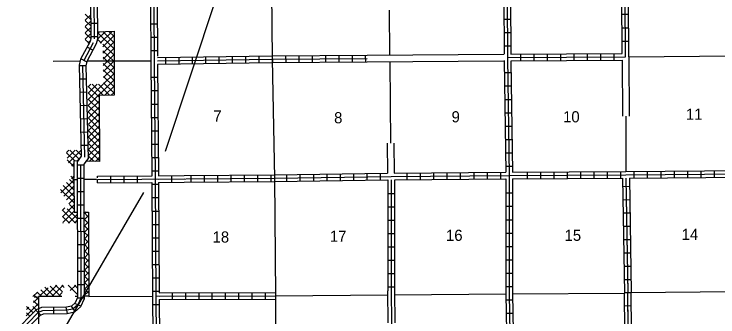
# Model space of a CAD drawing. Extents: x 1591391 to 2157601, y 16348238 to 16905708.
# Drawn here: x 1831204 to 1862813, y 16610495 to 16624081 of the extents above; entities that cross this region are included whole.
import ezdxf

# ---------------------------------------------------------------- set-up
doc = ezdxf.new("R2010")
doc.units = 0
for name, color, linetype in [('L11', 7, 'Continuous'), ('L13', 7, 'Continuous'), ('L14', 7, 'Continuous'), ('L15', 7, 'Continuous'), ('L36', 7, 'Continuous'), ('L4', 7, 'Continuous'), ('L8', 7, 'Continuous'), ('L9', 7, 'Continuous')]:
    doc.layers.add(name, color=color, linetype=linetype)

msp = doc.modelspace()

# ---------------------------------------------------------------- linework, layer by layer
at = {"layer": 'L11'}
for p, q in [((1847060, 16622238), (1853194, 16622290)), ((1858818, 16622165), (1858827, 16619498)), ((1847063, 16621940), (1853194, 16621990)), ((1858518, 16622015), (1858527, 16619497)), ((1847966, 16618287), (1847977, 16616937)), ((1848266, 16618289), (1848277, 16616941)), ((1848011, 16610224), (1847994, 16611672)), ((1848294, 16611672), (1848310, 16610228))]:
    msp.add_line(p, q, dxfattribs=at)
at = {"layer": 'L13'}
for p, q in [((1848081, 16622247), (1848070, 16624256)), ((1858818, 16622165), (1863899, 16622216)), ((1832961, 16621973), (1834169, 16621977)), ((1834479, 16621979), (1837344, 16621990)), ((1848085, 16621940), (1848116, 16618288)), ((1858677, 16619498), (1858685, 16617022)), ((1833836, 16616664), (1834037, 16616666)), ((1834337, 16616668), (1834902, 16616673)), ((1858909, 16611596), (1879954, 16611774)), ((1832111, 16611389), (1832253, 16611389)), ((1834561, 16611414), (1837419, 16611431))]:
    msp.add_line(p, q, dxfattribs=at)
for points in [[(1842945, 16611439), (1847992, 16611490)], [(1848294, 16611489), (1853291, 16611531)], [(1853594, 16611531), (1858609, 16611564)]]:
    msp.add_lwpolyline(points, dxfattribs=at)
at = {"layer": 'L15'}
for p, q in [((1838011, 16617931), (1862035, 16690557)), ((1818036, 16583431), (1837027, 16616081))]:
    msp.add_line(p, q, dxfattribs=at)
at = {"layer": 'L36'}
for points in [[(1834647, 16623833), (1834403, 16624073)], [(1834403, 16623806), (1834644, 16624048)], [(1834649, 16623547), (1834403, 16623790)], [(1834403, 16623523), (1834647, 16623768)], [(1834652, 16623259), (1834403, 16623506)], [(1834403, 16623240), (1834650, 16623487)], [(1834952, 16623291), (1835694, 16623315), (1835694, 16620448), (1835019, 16620431), (1835044, 16617473), (1834431, 16617482)], [(1834952, 16623223), (1835019, 16623290)], [(1834955, 16622950), (1835311, 16623306)], [(1835077, 16622781), (1835602, 16623306)], [(1835694, 16622798), (1835186, 16623306)], [(1835694, 16623081), (1835461, 16623306)], [(1834651, 16622979), (1834403, 16623223)], [(1834403, 16622956), (1834653, 16623206)], [(1835694, 16622515), (1834952, 16623257)], [(1835186, 16622606), (1835694, 16623115)], [(1834578, 16622781), (1834403, 16622948)], [(1834511, 16622781), (1834630, 16622900)], [(1835136, 16622781), (1834957, 16622958)], [(1835694, 16622231), (1835186, 16622731)], [(1835194, 16622331), (1835694, 16622831)], [(1835694, 16621948), (1835194, 16622440)], [(1835202, 16622056), (1835694, 16622548)], [(1835694, 16621665), (1835202, 16622148)], [(1835211, 16621781), (1835694, 16622265)], [(1835694, 16621381), (1835202, 16621865)], [(1835219, 16621506), (1835694, 16621981)], [(1835694, 16621098), (1835211, 16621573)], [(1835227, 16621231), (1835694, 16621698)], [(1835227, 16620956), (1835694, 16621415)], [(1834536, 16619973), (1835694, 16621131)], [(1835694, 16620815), (1835219, 16621281)], [(1834536, 16620256), (1835211, 16620940)], [(1834536, 16620540), (1834936, 16620940)], [(1834536, 16620823), (1834652, 16620940)], [(1835019, 16620356), (1834536, 16620831)], [(1835227, 16620431), (1834711, 16620940)], [(1835494, 16620448), (1834994, 16620940)], [(1835694, 16620531), (1835227, 16620990)], [(1835269, 16620431), (1835694, 16620848)], [(1835019, 16620073), (1834536, 16620548)], [(1835561, 16620440), (1835694, 16620565)], [(1835027, 16619781), (1834536, 16620265)], [(1834536, 16619698), (1835019, 16620181)], [(1835027, 16619498), (1834536, 16619981)], [(1834544, 16619423), (1835019, 16619898)], [(1835027, 16619215), (1834536, 16619698)], [(1834544, 16619140), (1835027, 16619623)], [(1835027, 16618931), (1834544, 16619406)], [(1834544, 16618856), (1835027, 16619340)], [(1835036, 16618640), (1834544, 16619123)], [(1834544, 16618573), (1835027, 16619056)], [(1835036, 16618356), (1834544, 16618840)], [(1834544, 16618298), (1835027, 16618773)], [(1835036, 16618073), (1834544, 16618556)], [(1834544, 16618006), (1835036, 16618498)], [(1835044, 16617790), (1834544, 16618281)], [(1833561, 16617873), (1833669, 16617981)], [(1833586, 16617614), (1833953, 16617981)], [(1833653, 16617406), (1834216, 16617970)], [(1834126, 16617573), (1833711, 16617981)], [(1834222, 16617757), (1833994, 16617981)], [(1834523, 16617702), (1835036, 16618214)], [(1835044, 16617506), (1834544, 16617990)], [(1834578, 16617473), (1835044, 16617940)], [(1833928, 16617490), (1833553, 16617856)], [(1834019, 16617481), (1834167, 16617629)], [(1834786, 16617481), (1834522, 16617741)], [(1834861, 16617473), (1835044, 16617656)], [(1833894, 16617240), (1833586, 16617548)], [(1833803, 16617264), (1833894, 16617356)], [(1834061, 16617487), (1833894, 16617490), (1833894, 16616698)], [(1833869, 16616498), (1833694, 16616664)], [(1833878, 16616689), (1833753, 16616806)], [(1833794, 16616689), (1833894, 16616789)], [(1833894, 16616648), (1833903, 16615198), (1834042, 16615198)], [(1833303, 16616056), (1833869, 16616614)], [(1833886, 16615914), (1833403, 16616389)], [(1833444, 16615906), (1833878, 16616339)], [(1833878, 16616206), (1833553, 16616523)], [(1833894, 16615623), (1833294, 16616214)], [(1833561, 16615748), (1833878, 16616064)], [(1833661, 16615564), (1833886, 16615789)], [(1833361, 16615264), (1833486, 16615389)], [(1833378, 16614989), (1833894, 16615506)], [(1833894, 16615339), (1833686, 16615539)], [(1833969, 16614698), (1833361, 16615298)], [(1833394, 16614731), (1833894, 16615231)], [(1834043, 16614903), (1833594, 16615348)], [(1833644, 16614698), (1834042, 16615096)], [(1834553, 16614964), (1834319, 16615206)], [(1834342, 16615112), (1834436, 16615206)], [(1834342, 16615198), (1834553, 16615198), (1834561, 16611423), (1834353, 16611420)], [(1833686, 16614698), (1833378, 16614998)], [(1833928, 16614698), (1834043, 16614813)], [(1834343, 16614830), (1834553, 16615039)], [(1834553, 16614681), (1834343, 16614894)], [(1834344, 16614547), (1834553, 16614756)], [(1833411, 16614698), (1833394, 16614706)], [(1834553, 16614398), (1834343, 16614605)], [(1834344, 16614265), (1834553, 16614473)], [(1834553, 16614114), (1834344, 16614319)], [(1834345, 16613982), (1834553, 16614189)], [(1834553, 16613831), (1834345, 16614035)], [(1834346, 16613700), (1834553, 16613906)], [(1834553, 16613556), (1834346, 16613759)], [(1834347, 16613417), (1834553, 16613623)], [(1834553, 16613273), (1834347, 16613475)], [(1834348, 16613135), (1834553, 16613339)], [(1834553, 16612989), (1834348, 16613191)], [(1834349, 16612852), (1834553, 16613056)], [(1834553, 16612706), (1834349, 16612907)], [(1834350, 16612570), (1834553, 16612773)], [(1834553, 16612423), (1834350, 16612622)], [(1834553, 16612139), (1834350, 16612338)], [(1834351, 16612291), (1834553, 16612489)], [(1832619, 16611406), (1833128, 16611914)], [(1832903, 16611406), (1833411, 16611914)], [(1833378, 16611614), (1833069, 16611914)], [(1833453, 16611814), (1833353, 16611914)], [(1834053, 16611504), (1833636, 16611914)], [(1833728, 16611673), (1833978, 16611914)], [(1834052, 16611784), (1833919, 16611914)], [(1834351, 16612005), (1834553, 16612206)], [(1834553, 16611856), (1834351, 16612054)], [(1834352, 16611726), (1834553, 16611923)], [(1832053, 16611406), (1832253, 16611606)], [(1832444, 16611414), (1832244, 16611598)], [(1832336, 16611406), (1832736, 16611806)], [(1832728, 16611414), (1832411, 16611714)], [(1833011, 16611414), (1832586, 16611823)], [(1833294, 16611423), (1832828, 16611881)], [(1833194, 16611414), (1833369, 16611589)], [(1834328, 16611423), (1834553, 16611639)], [(1834553, 16611573), (1834352, 16611766)], [(1832078, 16611148), (1832303, 16611373)], [(1832303, 16611281), (1832094, 16611481)], [(1833353, 16611414), (1832303, 16611406), (1832311, 16606339)], [(1834053, 16611416), (1833944, 16611414)], [(1834044, 16611423), (1834053, 16611432)], [(1834419, 16611423), (1834353, 16611488)], [(1831753, 16610539), (1832303, 16611089)], [(1832058, 16610672), (1831761, 16610964)], [(1832197, 16610814), (1832044, 16610956)], [(1832303, 16610998), (1832069, 16611214)], [(1831761, 16610831), (1831869, 16610939)], [(1831916, 16610528), (1831761, 16610681)]]:
    msp.add_lwpolyline(points, dxfattribs=at)
at = {"layer": 'L4'}
msp.add_lwpolyline([(1842767, 16625088), (1842802, 16622056), (1842902, 16616723), (1842944, 16611439), (1842977, 16606156), (1843027, 16600914)], dxfattribs=at)
at = {"layer": 'L8'}
for p, q in [((1834613, 16627251), (1834655, 16622991)), ((1834763, 16627252), (1834805, 16622971)), ((1834913, 16627254), (1834955, 16622952)), ((1853178, 16627304), (1853210, 16622290)), ((1858810, 16624056), (1858510, 16624056)), ((1834649, 16623671), (1834947, 16623674)), ((1837636, 16623631), (1837336, 16623631)), ((1853202, 16623856), (1853502, 16623856)), ((1858810, 16623456), (1858510, 16623456)), ((1834655, 16622991), (1834617, 16622853)), ((1834655, 16623075), (1834953, 16623078)), ((1837636, 16623031), (1837336, 16623031)), ((1853202, 16623256), (1853502, 16623256)), ((1834617, 16622853), (1834190, 16622058)), ((1834757, 16622797), (1834331, 16622004)), ((1834897, 16622741), (1834472, 16621949)), ((1834955, 16622952), (1834897, 16622741)), ((1853210, 16622656), (1853510, 16622656)), ((1858810, 16622856), (1858510, 16622856)), ((1834744, 16622459), (1834482, 16622600)), ((1837644, 16622431), (1837344, 16622431)), ((1834190, 16622058), (1834122, 16621793)), ((1834462, 16621933), (1834199, 16622074)), ((1837644, 16622140), (1842802, 16622206)), ((1837644, 16621990), (1842802, 16622056)), ((1838002, 16622148), (1838002, 16621848)), ((1838602, 16622148), (1838602, 16621848)), ((1839202, 16622156), (1839202, 16621856)), ((1839802, 16622165), (1839802, 16621865)), ((1840402, 16622173), (1840402, 16621873)), ((1841002, 16622181), (1841002, 16621881)), ((1841602, 16622190), (1841602, 16621890)), ((1842202, 16622198), (1842202, 16621898)), ((1842802, 16622206), (1847060, 16622241)), ((1842802, 16622205), (1842805, 16621907)), ((1842803, 16622056), (1847061, 16622091)), ((1843399, 16622210), (1843401, 16621912)), ((1843995, 16622215), (1843998, 16621917)), ((1844592, 16622220), (1844594, 16621922)), ((1845189, 16622225), (1845191, 16621926)), ((1845785, 16622230), (1845788, 16621931)), ((1846382, 16622234), (1846384, 16621936)), ((1846978, 16622239), (1846981, 16621941)), ((1853960, 16621990), (1853960, 16622290)), ((1854560, 16621998), (1854560, 16622298)), ((1855160, 16621998), (1855160, 16622298)), ((1855760, 16621998), (1855760, 16622298)), ((1856360, 16622006), (1856360, 16622306)), ((1856960, 16622006), (1856960, 16622306)), ((1857560, 16622006), (1857560, 16622306)), ((1858160, 16622015), (1858160, 16622315)), ((1834122, 16621793), (1834223, 16617704)), ((1834124, 16621772), (1834422, 16621779)), ((1834273, 16621776), (1834374, 16617656)), ((1834472, 16621949), (1834423, 16621759)), ((1834423, 16621759), (1834525, 16617608)), ((1837644, 16621840), (1842802, 16621906)), ((1842802, 16621906), (1847063, 16621940)), ((1853219, 16621456), (1853519, 16621456)), ((1834138, 16621176), (1834437, 16621183)), ((1837652, 16621231), (1837352, 16621231)), ((1853227, 16620856), (1853527, 16620856)), ((1834153, 16620579), (1834451, 16620587)), ((1837661, 16620631), (1837361, 16620631)), ((1853235, 16620256), (1853535, 16620256)), ((1834168, 16619983), (1834466, 16619990)), ((1837661, 16620031), (1837361, 16620031)), ((1853244, 16619656), (1853544, 16619656)), ((1834182, 16619386), (1834481, 16619394)), ((1837669, 16619431), (1837369, 16619431)), ((1853252, 16619056), (1853552, 16619056)), ((1834197, 16618790), (1834495, 16618797)), ((1837677, 16618831), (1837377, 16618831)), ((1837677, 16618231), (1837377, 16618231)), ((1853260, 16618456), (1853560, 16618456)), ((1834212, 16618194), (1834510, 16618201)), ((1834223, 16617704), (1834035, 16617451)), ((1834525, 16617608), (1834335, 16617352)), ((1837686, 16617631), (1837386, 16617631)), ((1853269, 16617856), (1853569, 16617856)), ((1834035, 16617451), (1834053, 16611368)), ((1834036, 16617317), (1834334, 16617318)), ((1834185, 16617317), (1834203, 16611336)), ((1834335, 16617352), (1834354, 16611304)), ((1837694, 16617031), (1837394, 16617031)), ((1850644, 16616964), (1850644, 16616664)), ((1851244, 16616973), (1851244, 16616673)), ((1851844, 16616973), (1851844, 16616673)), ((1852444, 16616981), (1852444, 16616681)), ((1853044, 16616989), (1853044, 16616689)), ((1853277, 16617256), (1853577, 16617256)), ((1854244, 16616998), (1854244, 16616698)), ((1854844, 16616998), (1854844, 16616698)), ((1855444, 16617006), (1855444, 16616706)), ((1856044, 16617006), (1856044, 16616706)), ((1856644, 16617006), (1856644, 16616706)), ((1857244, 16617014), (1857244, 16616714)), ((1857843, 16617014), (1857843, 16616714)), ((1858443, 16617023), (1858443, 16616723)), ((1859043, 16617023), (1859043, 16616723)), ((1859643, 16617031), (1859643, 16616731)), ((1860243, 16617031), (1860243, 16616731)), ((1860843, 16617039), (1860843, 16616739)), ((1861443, 16617048), (1861443, 16616748)), ((1862043, 16617048), (1862043, 16616748)), ((1862643, 16617056), (1862643, 16616756)), ((1834038, 16616720), (1834336, 16616721)), ((1834952, 16616806), (1837402, 16616823)), ((1834952, 16616731), (1834952, 16616806)), ((1834952, 16616656), (1842902, 16616723)), ((1834952, 16616506), (1834952, 16616664)), ((1835552, 16616514), (1835552, 16616814)), ((1836152, 16616514), (1836152, 16616814)), ((1836752, 16616523), (1836752, 16616823)), ((1837693, 16616681), (1838841, 16616690)), ((1837694, 16616831), (1838840, 16616840)), ((1838291, 16616537), (1838289, 16616835)), ((1838840, 16616840), (1842902, 16616873)), ((1839152, 16616539), (1839152, 16616839)), ((1839752, 16616548), (1839752, 16616848)), ((1840352, 16616548), (1840352, 16616848)), ((1840952, 16616556), (1840952, 16616856)), ((1841552, 16616564), (1841552, 16616864)), ((1842152, 16616564), (1842152, 16616864)), ((1842752, 16616573), (1842752, 16616873)), ((1843444, 16616881), (1843444, 16616581)), ((1844044, 16616889), (1844044, 16616589)), ((1844644, 16616898), (1844644, 16616598)), ((1845244, 16616906), (1845244, 16616606)), ((1845844, 16616906), (1845844, 16616606)), ((1846444, 16616914), (1846444, 16616614)), ((1847044, 16616923), (1847044, 16616623)), ((1847644, 16616931), (1847644, 16616631)), ((1848844, 16616948), (1848844, 16616648)), ((1849444, 16616948), (1849444, 16616648)), ((1850044, 16616956), (1850044, 16616656)), ((1834952, 16616506), (1837377, 16616523)), ((1837694, 16616431), (1837394, 16616431)), ((1837694, 16616531), (1838843, 16616540)), ((1838843, 16616540), (1842902, 16616573)), ((1858840, 16616341), (1858542, 16616337)), ((1834040, 16616123), (1834338, 16616124)), ((1847994, 16616039), (1848294, 16616039)), ((1853285, 16616056), (1853585, 16616056)), ((1837694, 16615831), (1837394, 16615831)), ((1858849, 16615745), (1858551, 16615740)), ((1834041, 16615527), (1834340, 16615528)), ((1847994, 16615439), (1848294, 16615439)), ((1853285, 16615456), (1853585, 16615456)), ((1837702, 16615231), (1837402, 16615231)), ((1858858, 16615148), (1858560, 16615144)), ((1834043, 16614930), (1834342, 16614931)), ((1847994, 16614839), (1848294, 16614839)), ((1853285, 16614856), (1853585, 16614856)), ((1837702, 16614631), (1837402, 16614631)), ((1858867, 16614552), (1858569, 16614547)), ((1834045, 16614334), (1834343, 16614335)), ((1847994, 16614239), (1848294, 16614239)), ((1853285, 16614256), (1853585, 16614256)), ((1837702, 16614031), (1837402, 16614031)), ((1858876, 16613955), (1858577, 16613951)), ((1834047, 16613737), (1834345, 16613738)), ((1847994, 16613639), (1848294, 16613639)), ((1853294, 16613656), (1853594, 16613656)), ((1837711, 16613431), (1837411, 16613431)), ((1858885, 16613359), (1858586, 16613354)), ((1834049, 16613140), (1834347, 16613141)), ((1847994, 16613039), (1848294, 16613039)), ((1853294, 16613056), (1853594, 16613056)), ((1834051, 16612544), (1834349, 16612545)), ((1837711, 16612831), (1837411, 16612831)), ((1858894, 16612762), (1858595, 16612758)), ((1837719, 16612231), (1837419, 16612231)), ((1847994, 16612439), (1848294, 16612439)), ((1853294, 16612456), (1853594, 16612456)), ((1834052, 16611947), (1834351, 16611948)), ((1858903, 16612165), (1858604, 16612161)), ((1837719, 16611631), (1837419, 16611631)), ((1837719, 16611581), (1842944, 16611589)), ((1842492, 16611290), (1842492, 16611588)), ((1842944, 16611589), (1842944, 16611289)), ((1847994, 16611839), (1848294, 16611839)), ((1853294, 16611856), (1853594, 16611856)), ((1858609, 16611594), (1858908, 16611596)), ((1834053, 16611368), (1833945, 16611127)), ((1834054, 16611351), (1834353, 16611351)), ((1834203, 16611336), (1834069, 16611035)), ((1834354, 16611304), (1834192, 16610944)), ((1837577, 16611431), (1842944, 16611439)), ((1837719, 16611431), (1842944, 16611439)), ((1837719, 16611281), (1842944, 16611289)), ((1838316, 16611283), (1838316, 16611581)), ((1838913, 16611284), (1838912, 16611582)), ((1839509, 16611285), (1839509, 16611583)), ((1840106, 16611286), (1840106, 16611584)), ((1840703, 16611287), (1840702, 16611585)), ((1841299, 16611288), (1841299, 16611586)), ((1841896, 16611289), (1841895, 16611587)), ((1833782, 16610984), (1833553, 16610939)), ((1833945, 16611127), (1833782, 16610984)), ((1833948, 16610732), (1833786, 16610984)), ((1834069, 16611035), (1833850, 16610844)), ((1834205, 16610974), (1833933, 16611096)), ((1837719, 16611031), (1837419, 16611031)), ((1853302, 16611256), (1853602, 16611256)), ((1858614, 16610997), (1858913, 16611000)), ((1832199, 16610815), (1831222, 16609824)), ((1832286, 16610689), (1831329, 16609719)), ((1832180, 16610794), (1832392, 16610585)), ((1832443, 16610924), (1832199, 16610815)), ((1832476, 16610774), (1832286, 16610689)), ((1833553, 16610939), (1832443, 16610924)), ((1833568, 16610790), (1832476, 16610774)), ((1833583, 16610640), (1832509, 16610625)), ((1832969, 16610930), (1832974, 16610632)), ((1833596, 16610643), (1833540, 16610936)), ((1833850, 16610844), (1833568, 16610790)), ((1833919, 16610705), (1833583, 16610640)), ((1834192, 16610944), (1833919, 16610705)), ((1853310, 16610656), (1853610, 16610656)), ((1832373, 16610564), (1831436, 16609614)), ((1832509, 16610625), (1832373, 16610564))]:
    msp.add_line(p, q, dxfattribs=at)
for points in [[(1853327, 16627456), (1853360, 16622140), (1853435, 16616839), (1853444, 16611531), (1853535, 16606256), (1853560, 16600998), (1853610, 16595714), (1853660, 16593498), (1853735, 16590389)], [(1853360, 16622140), (1858668, 16622165), (1858635, 16627515)], [(1837319, 16627265), (1837344, 16621990), (1837394, 16616831)], [(1837619, 16627265), (1837644, 16622190)], [(1853478, 16627308), (1853510, 16622290)], [(1853510, 16622290), (1858518, 16622315), (1858486, 16627363)], [(1858819, 16622165), (1858786, 16627365)], [(1837469, 16626623), (1837494, 16621990), (1837544, 16616681), (1837569, 16611373), (1837619, 16606106), (1837661, 16600831)], [(1837644, 16621815), (1837694, 16616831)], [(1853210, 16621998), (1853286, 16616989)], [(1853510, 16621990), (1858518, 16622015)], [(1853510, 16621973), (1853586, 16616989)], [(1848277, 16616941), (1853286, 16616989)], [(1853586, 16616989), (1858685, 16617024)], [(1858685, 16617022), (1863977, 16617064), (1869243, 16617089)], [(1842902, 16616723), (1848144, 16616789), (1853435, 16616839), (1858685, 16616873), (1863977, 16616914), (1869243, 16616939)], [(1842902, 16616873), (1847977, 16616937)], [(1848310, 16616639), (1853285, 16616690)], [(1853285, 16616690), (1853294, 16611531)], [(1853585, 16616690), (1858535, 16616723)], [(1853585, 16616690), (1853594, 16611531)], [(1858535, 16616723), (1858612, 16611564)], [(1858685, 16616725), (1858762, 16611567)], [(1858835, 16616723), (1863977, 16616764), (1869243, 16616789)], [(1858835, 16616723), (1858912, 16611596)], [(1837394, 16616523), (1837419, 16611373), (1837469, 16606264)], [(1837694, 16616531), (1837719, 16611581)], [(1842902, 16616573), (1847994, 16616639)], [(1847994, 16616639), (1847994, 16611672)], [(1848144, 16616639), (1848144, 16611489), (1848219, 16606256), (1848260, 16600948), (1848327, 16595664), (1848352, 16590356)], [(1848294, 16616639), (1848294, 16611672)], [(1858759, 16611595), (1858773, 16609876)], [(1858909, 16611596), (1858923, 16609877)], [(1837719, 16611281), (1837769, 16606281)], [(1853291, 16611531), (1853385, 16606406)], [(1853591, 16611531), (1853685, 16606406)], [(1858609, 16611564), (1858623, 16609877)]]:
    msp.add_lwpolyline(points, dxfattribs=at)
at = {"layer": 'L9'}
msp.add_line((1838372, 16611432), (1842944, 16611439), dxfattribs=at)
for points in [[(1858685, 16616721), (1858762, 16611594)], [(1858759, 16611595), (1858772, 16610050)]]:
    msp.add_lwpolyline(points, dxfattribs=at)

# ---------------------------------------------------------------- texts
at = {"layer": 'L14'}
for s, p in [('11', (1861377, 16619340)), ('7', (1840152, 16619256)), ('8', (1845577, 16619181)), ('9', (1850852, 16619223)), ('10', (1855860, 16619223)), ('14', (1861185, 16613948)), ('18', (1840119, 16613831)), ('17', (1845386, 16613864)), ('16', (1850602, 16613906)), ('15', (1855927, 16613906))]:
    msp.add_text(s, height=500, rotation=360, dxfattribs=at).set_placement(p)

doc.saveas('drawing.dxf')
